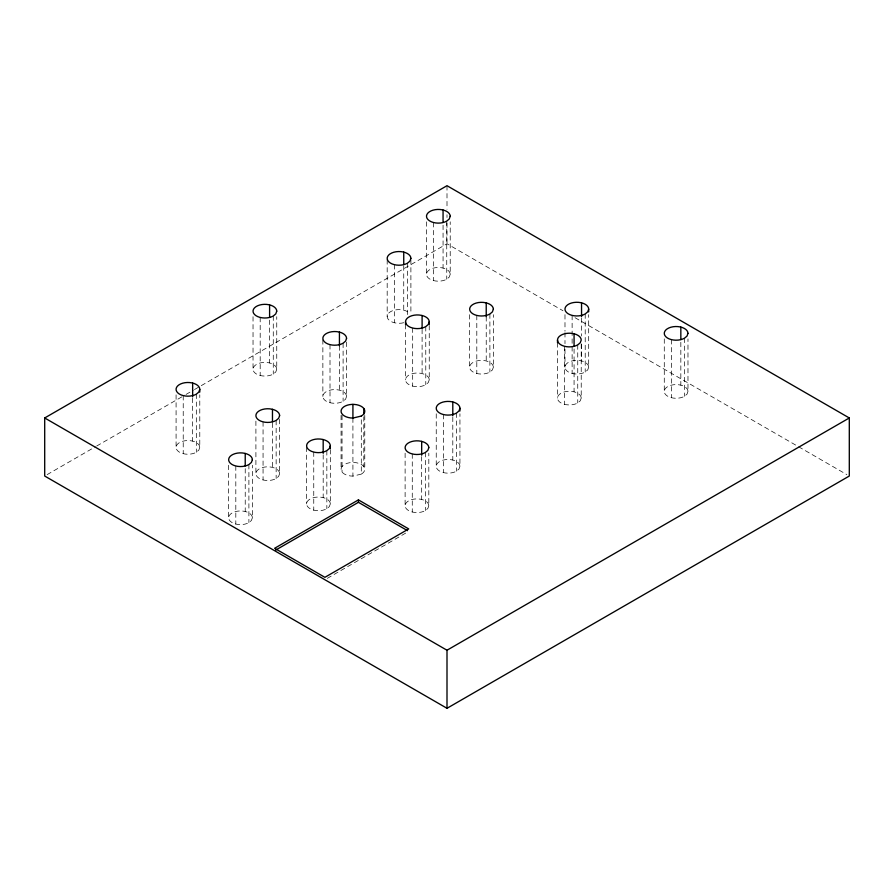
<?xml version="1.0" encoding="UTF-8"?>
<svg xmlns="http://www.w3.org/2000/svg" width="894" height="894" viewBox="0 0 894 894"><rect width="100%" height="100%" fill="white"/><g stroke="black" fill="none" stroke-linecap="round" stroke-linejoin="round"><path stroke-width="0.67" stroke-dasharray="4.47 3.35" d="M199.787 447.402L198.814 450.118L196.322 452.241A11.857 6.839 0 0 1 177.671 450.822A11.857 6.839 0 0 1 184.868 440.787A11.857 6.839 0 0 1 199.787 447.402L199.787 394.857M276.749 369.233L275.777 371.949L273.273 374.072A11.857 6.839 0 0 1 254.622 372.653A11.857 6.839 0 0 1 261.83 362.629A11.857 6.839 0 0 1 276.749 369.233L276.749 316.699M252.376 517.782L251.393 520.498L248.901 522.621A11.857 6.839 0 0 1 230.25 521.202A11.857 6.839 0 0 1 237.446 511.167A11.857 6.839 0 0 1 252.376 517.782L252.376 465.249M279.621 473.664L278.637 476.379L276.145 478.502A11.857 6.839 0 0 1 257.494 477.083A11.857 6.839 0 0 1 264.691 467.048A11.857 6.839 0 0 1 279.621 473.664L279.621 416.973M346.57 396.444L345.598 399.16L343.106 401.283A11.857 6.839 0 0 1 324.455 399.864A11.857 6.839 0 0 1 331.652 389.829A11.857 6.839 0 0 1 346.57 396.444L346.57 339.754M330.322 503.881L329.35 506.596L326.846 508.72A11.857 6.839 0 0 1 308.207 507.3A11.857 6.839 0 0 1 315.403 497.265A11.857 6.839 0 0 1 330.322 503.881L330.322 448.576M450.218 274.346L449.235 277.062L446.743 279.185A11.857 6.839 0 0 1 428.092 277.766A11.857 6.839 0 0 1 435.289 267.731A11.857 6.839 0 0 1 450.218 274.346L450.218 221.813M429.243 379.849L428.271 382.565L425.779 384.688A11.857 6.839 0 0 1 407.128 383.269A11.857 6.839 0 0 1 414.324 373.234A11.857 6.839 0 0 1 429.243 379.849L429.243 324.544M428.818 505.725L427.846 508.451L425.354 510.563A11.857 6.839 0 0 1 406.703 509.155A11.857 6.839 0 0 1 413.9 499.12A11.857 6.839 0 0 1 428.818 505.725L428.818 453.191M493.365 367.222L492.393 369.948L489.89 372.06A11.857 6.839 0 0 1 471.25 370.641A11.857 6.839 0 0 1 478.446 360.617A11.857 6.839 0 0 1 493.365 367.222L493.365 314.688M459.941 466.322L458.968 469.037L456.465 471.16A11.845 6.839 0 0 1 437.825 469.741A11.845 6.839 0 0 1 445.022 459.717A11.845 6.839 0 0 1 459.941 466.322L459.941 413.788M588.688 367.188L587.716 369.904L585.212 372.027A11.857 6.839 0 0 1 566.572 370.608A11.857 6.839 0 0 1 573.769 360.573A11.857 6.839 0 0 1 588.688 367.188L588.688 314.654M581.223 398.109L580.24 400.825L577.747 402.948A11.857 6.839 0 0 1 562.102 403.518A11.857 6.839 0 0 1 559.163 394.623A11.857 6.839 0 0 1 574.071 391.829A11.857 6.839 0 0 1 581.223 398.109L581.223 341.419M687.978 391.438L687.005 394.153L684.502 396.277A11.857 6.839 0 0 1 665.862 394.857A11.857 6.839 0 0 1 673.059 384.822A11.857 6.839 0 0 1 687.978 391.427L687.978 338.893M47.114 474.636L95.446 446.743M96.653 446.039L184.846 395.126M186.053 394.422L193.294 390.242M194.501 389.549L447 243.771L562.974 310.732M327.293 578.351L407.519 532.042M361.299 474.122L352.918 476.122A11.857 6.839 0 0 1 341.474 467.506A11.857 6.839 0 0 1 358.852 463.36A11.857 6.839 0 0 1 361.299 474.122L361.299 416.056M575.054 317.705L797.347 446.039M798.554 446.743L846.886 474.636M684.502 338.2L684.502 396.277M680.837 342.29L680.837 385.158M671.416 339.642L671.416 397.718M664.276 338.893L664.276 391.438M585.212 313.962L585.212 372.027M581.547 318.052L581.547 336.021M581.547 344.313L581.547 360.908M577.747 344.883L577.747 402.948M574.071 348.973L574.071 391.829M572.126 315.403L572.126 373.468M564.986 314.654L564.986 331.238M564.986 332.624L564.986 343.687M564.986 349.219L564.986 367.188M564.662 346.324L564.662 404.39M557.51 342.804L557.51 398.109M489.89 313.995L489.89 372.06M486.224 316.699L486.224 360.941M476.804 315.437L476.804 373.502M469.663 314.688L469.663 367.222M456.465 413.095L456.465 471.16M452.8 417.185L452.8 460.041M447 185.706L447 209.207M447 214.739L447 217.499M447 223.031L447 243.771M446.743 221.12L446.743 279.185M443.379 414.537L443.379 472.602M443.066 225.21L443.066 268.066M436.238 413.788L436.238 466.322M433.657 222.561L433.657 280.627M426.505 221.813L426.505 274.346M425.779 326.623L425.779 384.688M425.354 452.498L425.354 510.563M422.102 329.327L422.102 373.569M421.677 456.588L421.677 499.444M412.682 328.064L412.682 386.13M412.268 453.94L412.268 512.005M410.894 259.763L410.894 313.682M407.418 263.216L407.418 315.761M405.541 324.544L405.541 379.849M405.116 453.191L405.116 505.725M403.742 265.931L403.742 310.173M394.332 264.658L394.332 322.734M387.18 259.763L387.18 316.454M364.774 415.364L364.774 469.283M363.802 416.794L363.802 466.567M352.918 418.057L352.918 476.122M343.106 343.207L343.106 401.283M342.044 415.319L342.044 471.998M341.072 415.364L341.072 469.283M339.429 345.922L339.429 390.164M330.009 344.648L330.009 402.725M326.846 450.643L326.846 508.72M323.181 454.733L323.181 497.6M322.868 339.754L322.868 396.444M313.76 452.085L313.76 510.161M306.62 447.19L306.62 503.881M276.145 420.426L276.145 478.502M273.273 316.007L273.273 374.072M272.469 423.141L272.469 467.383M269.597 320.097L269.597 362.953M263.06 421.867L263.06 479.944M260.188 317.448L260.188 375.514M255.907 421.119L255.907 473.664M253.036 316.699L253.036 369.233M248.901 464.556L248.901 522.621M245.224 468.646L245.224 511.502M235.815 465.998L235.815 524.063M228.663 465.249L228.663 517.782M196.322 394.176L196.322 452.241M192.646 398.255L192.646 441.122M183.225 395.617L183.225 453.683M176.084 394.857L176.084 447.402M403.742 322.734A11.857 6.839 0 0 1 388.164 319.169A11.857 6.839 0 0 1 394.332 310.173A11.857 6.839 0 0 1 409.921 313.727"/><path stroke-width="1.34" d="M199.787 389.337L198.814 392.053L196.322 394.176A11.857 6.839 0 0 1 177.671 392.757A11.857 6.839 0 0 1 184.868 382.721A11.857 6.839 0 0 1 199.787 389.326L199.787 392.097M330.322 445.804L329.35 448.531L326.846 450.643A11.857 6.839 0 0 1 308.207 449.235A11.857 6.839 0 0 1 315.403 439.2A11.857 6.839 0 0 1 330.322 445.804L330.322 448.576M429.243 321.784L428.271 324.5L425.779 326.623A11.857 6.839 0 0 1 407.128 325.204A11.857 6.839 0 0 1 414.324 315.169A11.857 6.839 0 0 1 429.243 321.784L429.243 324.544M459.941 408.256L458.968 410.972L456.465 413.095A11.845 6.839 0 0 1 437.825 411.676A11.845 6.839 0 0 1 445.022 401.641A11.845 6.839 0 0 1 459.941 408.256L459.941 411.017M588.688 309.123L587.716 311.838L585.212 313.962A11.857 6.839 0 0 1 566.572 312.542A11.857 6.839 0 0 1 573.769 302.507A11.857 6.839 0 0 1 588.688 309.123L588.688 311.883M44.7 417.967L447 185.706L849.3 417.967L849.3 476.033L447 708.294L44.7 476.033L44.7 417.967L447 650.229L849.3 417.967M358.427 499.891L274.614 548.29L324.902 577.323L408.714 528.924L358.427 499.891L358.427 502.316L275.81 550.011M358.427 502.316L407.519 530.656M680.837 327.081L680.837 339.53M581.547 302.842L581.547 316.666M574.071 333.764A11.857 6.839 0 0 1 581.223 340.044L580.24 342.76L577.747 344.883A11.857 6.839 0 0 1 562.102 345.453A11.857 6.839 0 0 1 559.163 336.557A11.857 6.839 0 0 1 574.071 333.764L574.071 346.202M557.51 340.044L557.51 342.804M486.224 302.876L486.224 316.699M452.8 401.976L452.8 415.799M447 650.229L447 708.294M443.066 210.001L443.066 222.438M422.102 315.504L422.102 327.942M421.677 441.379L421.677 455.202M405.541 321.784L405.541 324.544M403.742 252.097L403.742 264.546M363.802 408.502L363.802 414.023M352.918 404.367L352.918 418.202M339.429 332.087L339.429 345.922M323.181 439.524L323.181 453.359M272.469 409.307L272.469 421.756M269.597 304.888L269.597 317.336M245.224 453.437L245.224 465.875M192.646 383.057L192.646 396.88M276.749 311.168L275.777 313.883L273.273 316.007A11.857 6.839 0 0 1 254.622 314.587A11.857 6.839 0 0 1 261.83 304.563A11.857 6.839 0 0 1 276.749 311.168M252.376 459.717L251.393 462.433L248.901 464.556A11.857 6.839 0 0 1 230.25 463.137A11.857 6.839 0 0 1 237.446 453.102A11.857 6.839 0 0 1 252.376 459.717M279.621 415.587L278.637 418.314L276.145 420.426A11.857 6.839 0 0 1 257.494 419.018A11.857 6.839 0 0 1 264.691 408.983A11.857 6.839 0 0 1 279.621 415.587M346.57 338.368L345.598 341.095L343.106 343.207A11.857 6.839 0 0 1 324.455 341.799A11.857 6.839 0 0 1 331.652 331.763A11.857 6.839 0 0 1 346.57 338.368M410.894 258.377L409.921 261.104L407.418 263.216A11.857 6.839 0 0 1 388.778 261.808A11.857 6.839 0 0 1 395.975 251.773A11.857 6.839 0 0 1 410.894 258.377M450.218 216.281L449.235 218.996L446.743 221.12A11.857 6.839 0 0 1 428.092 219.7A11.857 6.839 0 0 1 435.289 209.665A11.857 6.839 0 0 1 450.218 216.281M428.818 447.659L427.846 450.375L425.354 452.498A11.857 6.839 0 0 1 406.703 451.079A11.857 6.839 0 0 1 413.9 441.055A11.857 6.839 0 0 1 428.818 447.659M493.365 309.156L492.393 311.872L489.89 313.995A11.857 6.839 0 0 1 471.25 312.576A11.857 6.839 0 0 1 478.446 302.552A11.857 6.839 0 0 1 493.365 309.156M687.978 333.361L687.005 336.088L684.502 338.2A11.857 6.839 0 0 1 665.862 336.781A11.857 6.839 0 0 1 673.059 326.757A11.857 6.839 0 0 1 687.978 333.361M361.299 416.056L352.918 418.057A11.857 6.839 0 0 1 341.474 409.441A11.857 6.839 0 0 1 358.852 405.284A11.857 6.839 0 0 1 361.299 416.056"/></g></svg>
